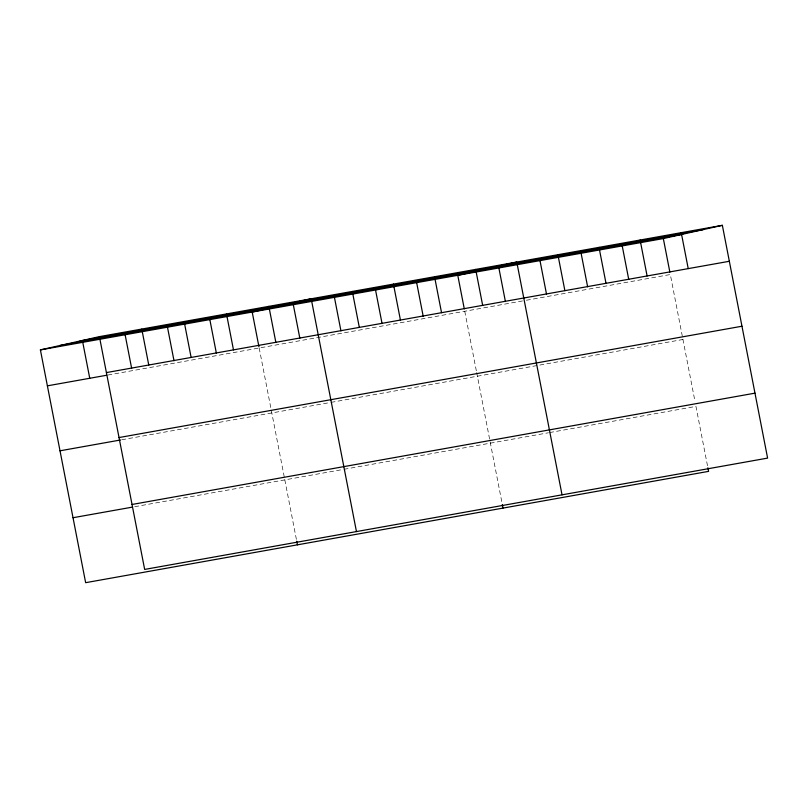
<?xml version="1.0" encoding="UTF-8"?>
<svg xmlns="http://www.w3.org/2000/svg" width="808" height="808" viewBox="0 0 808 808"><rect width="100%" height="100%" fill="white"/><g stroke="black" fill="none" stroke-linecap="round" stroke-linejoin="round"><path stroke-width="0.61" stroke-dasharray="4.04 3.03" d="M107.898 375.033L525.22 300.455M526.432 300.243L670.327 274.528L695.031 401.626M121.735 439.774L329.856 402.576M331.068 402.364L682.952 339.481M134.744 506.697L342.865 469.509M344.077 469.286L548.44 432.775M549.642 432.553L695.961 406.404L707.656 466.549M464.762 311.262L476.447 371.407M476.68 372.609L502.313 504.485M259.186 347.995L296.516 540.017"/><path stroke-width="1.21" d="M707.889 467.751L708.586 471.367L85.648 582.679L40.4 349.894L99.414 336.633L722.352 225.321L767.6 458.106L144.662 569.428L99.414 336.633M40.4 349.894L663.338 238.572L722.352 225.321M79.942 341.006L702.879 229.694M59.873 345.511L682.81 234.199M106.403 372.589L729.341 261.277M47.389 385.84L106.696 375.245M119.028 437.552L741.966 326.23M60.014 450.803L120.533 439.986M132.037 504.475L754.975 393.153M73.023 517.726L132.33 507.131M681.235 232.664L688.224 268.62M663.338 238.572L669.862 272.134M640.118 240.016L647.107 275.972M622.221 245.925L628.745 279.477M599.011 247.359L606 283.315M581.114 253.268L587.638 286.83M557.894 254.712L564.883 290.668M539.996 260.61L546.521 294.173M562.035 494.849L516.777 262.055L457.772 275.306L464.287 308.868M498.879 267.963L505.404 301.515M475.67 269.397L482.659 305.353M502.313 504.485L503.02 508.101M434.553 276.75L441.542 312.706M416.655 282.659L423.18 316.211M393.435 284.093L400.425 320.049M375.538 290.001L382.063 323.564M352.328 291.446L359.318 327.402M334.431 297.344L340.946 330.906M356.459 531.583L311.211 298.788L252.197 312.039L258.954 346.804M293.314 304.697L299.839 338.249M268.852 306.363L275.841 342.319M296.748 541.219L297.445 544.834M226.493 313.928L233.482 349.884M209.838 319.614L216.362 353.167M184.133 321.493L191.122 357.449M167.478 327.179L174.003 360.742M141.774 329.068L148.763 365.024M125.119 334.754L131.643 368.307M82.759 342.319L89.749 378.275"/></g></svg>
